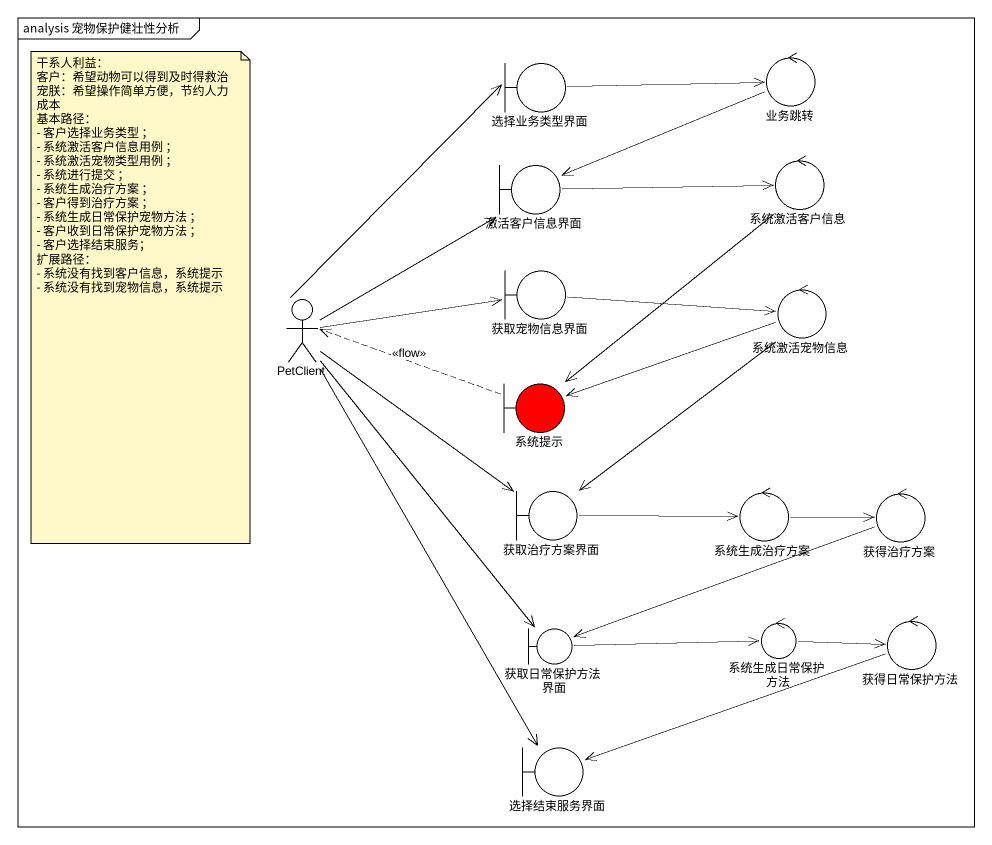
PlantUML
@startuml
mainframe analysis 宠物保护健壮性分析
control 业务跳转
boundary 选择业务类型界面
control 系统激活客户信息
boundary 激活客户信息界面
actor PetClient
boundary 获取宠物信息界面
control 系统激活宠物信息
boundary 系统提示 #FF0000
boundary 获取治疗方案界面
control 系统生成治疗方案
control 获得治疗方案
boundary 获取日常保护方法界面
control 系统生成日常保护方法
control 获得日常保护方法
boundary 选择结束服务界面
业务跳转 -left-> 激活客户信息界面
选择业务类型界面 -right-> 业务跳转
系统激活客户信息 --> 系统提示
激活客户信息界面 -right-> 系统激活客户信息
PetClient -up-> 选择业务类型界面
PetClient -up-> 激活客户信息界面
PetClient -right-> 获取宠物信息界面
PetClient --> 获取治疗方案界面
PetClient --> 获取日常保护方法界面
PetClient --> 选择结束服务界面
获取宠物信息界面 -right-> 系统激活宠物信息
系统激活宠物信息 -left-> 系统提示
系统激活宠物信息 --> 获取治疗方案界面
系统提示 .left.> PetClient : <<flow>>
获取治疗方案界面 -right-> 系统生成治疗方案
系统生成治疗方案 -right-> 获得治疗方案
获得治疗方案 -left-> 获取日常保护方法界面
获取日常保护方法界面 -right-> 系统生成日常保护方法
系统生成日常保护方法 -right-> 获得日常保护方法
获得日常保护方法 -left-> 选择结束服务界面
note as N1
  干系人利益：
  客户：希望动物可以得到及时得救治
  宠朕：希望操作简单方便，节约人力成本
  基本路径：
  - 客户选择业务类型 ；
  - 系统激活客户信息用例 ；
  - 系统激活宠物类型用例 ；
  - 系统进行提交 ；
  - 系统生成治疗方案 ；
  - 客户得到治疗方案 ；
  - 系统生成日常保护宠物方法 ；
  - 客户收到日常保护宠物方法 ；
  - 客户选择结束服务；
  扩展路径：
  - 系统没有找到客户信息，系统提示
  - 系统没有找到宠物信息，系统提示
end note
@enduml
